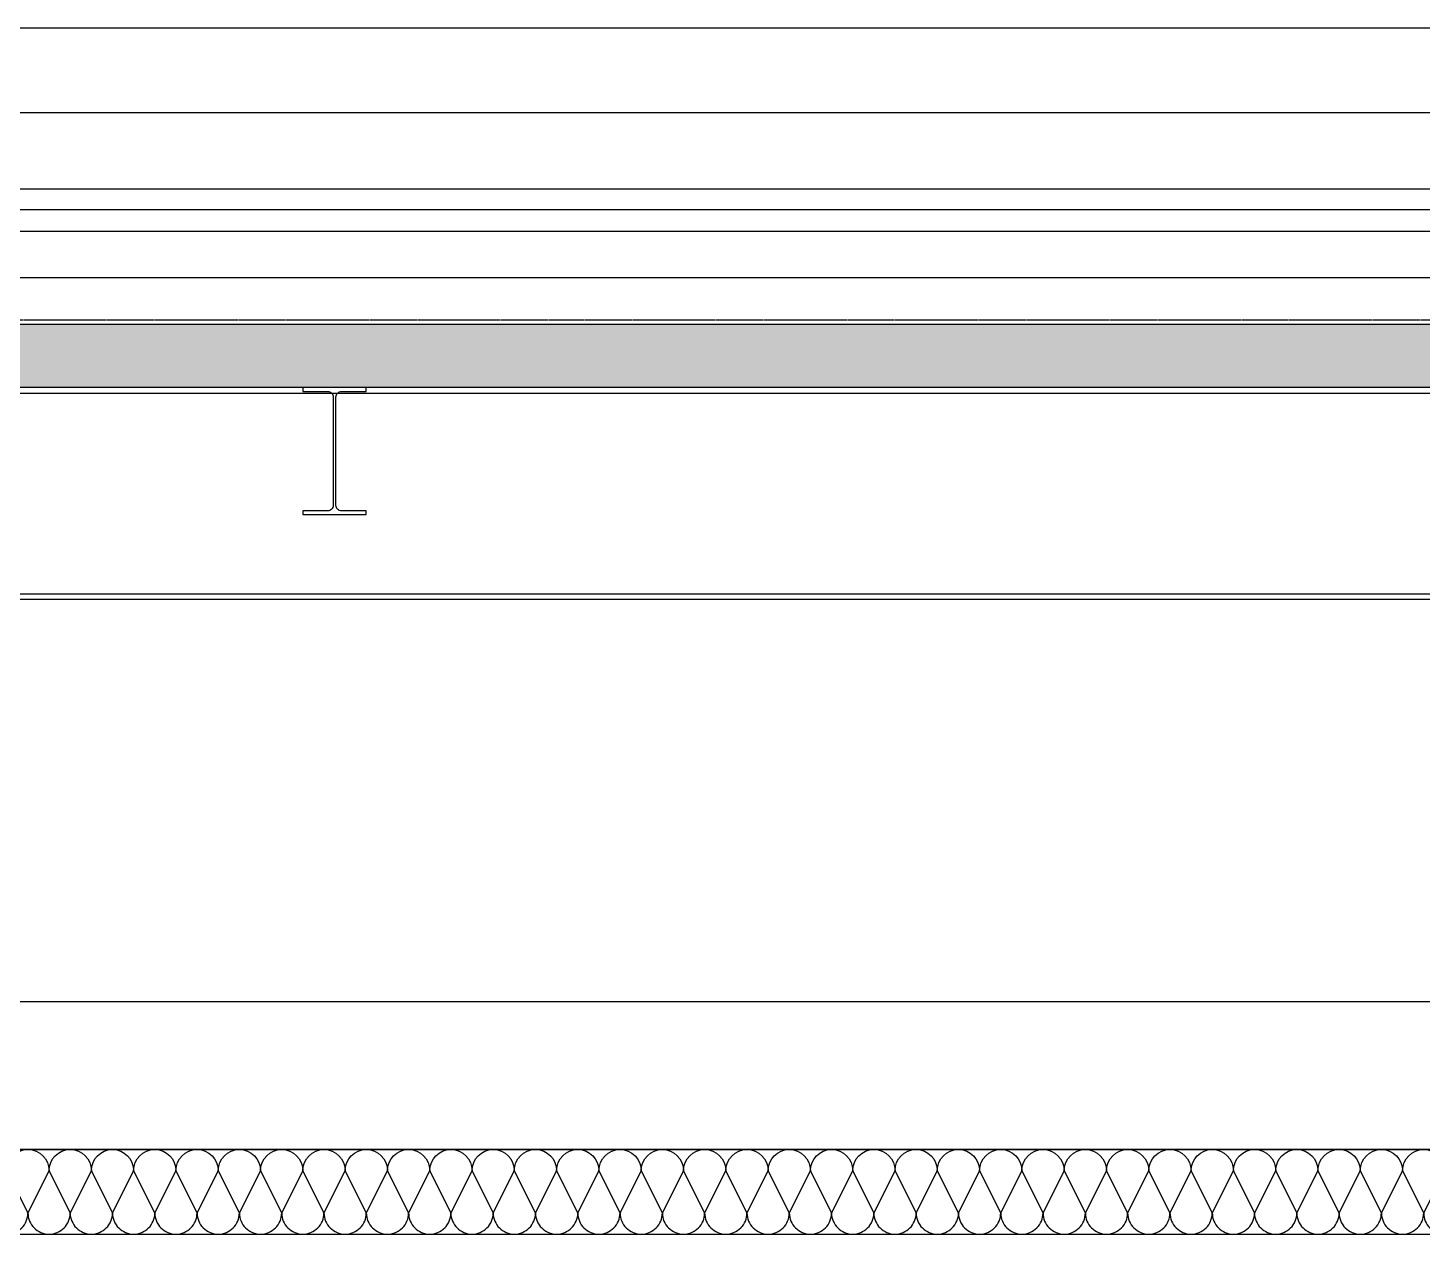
# Model space of a CAD drawing. Header units: millimetres. Extents: x 922366 to 1647943, y -534868 to 518781.
# Drawn here: x 1108563 to 1111859, y 445392 to 448242 of the extents above; entities that cross this region are included whole.
import ezdxf
from ezdxf.xclip import XClip

# ---------------------------------------------------------------- set-up
doc = ezdxf.new("R2010")
doc.units = ezdxf.units.MM
doc.header["$XCLIPFRAME"] = 0
doc.linetypes.add('XR-SECTION$0$HID', pattern=[2.3, 1.5, -0.8])
for name, color, linetype in [('XR-SECTION$0$0-S-col', 4, 'Continuous'), ('XR-SECTION$0$01단열재', 55, 'Continuous'), ('XR-SECTION$0$01하지철물', 8, 'Continuous'), ('XR-SECTION$0$3', 3, 'Continuous'), ('XR-SECTION$0$6', 6, 'Continuous'), ('XR-SECTION$0$8', 8, 'Continuous'), ('XR-SECTION$0$CON', 2, 'Continuous'), ('XR-SECTION$0$HAT-254', 254, 'Continuous'), ('XR-SECTION$0$HAT-INS', 250, 'Continuous'), ('XR-SECTION$0$S-STEEL', 2, 'Continuous'), ('XR-SECTION$0$SEC-5', 6, 'Continuous'), ('XR-SECTION$0$STEEL', 4, 'Continuous'), ('XR-SECTION$0$WALL-D2', 4, 'Continuous'), ('XR-SECTION$0$X-ER', 15, 'XR-SECTION$0$ER-X')]:
    doc.layers.add(name, color=color, linetype=linetype)
doc.styles.add('XR-SECTION$0$Standard', font='malgun.ttf')
doc.linetypes.add('XR-SECTION$0$ER-X', pattern='A,10,-0.8,["X",XR-SECTION$0$Standard,S=0.6,R=0,X=-0.15,Y=-0.3],-0.8', length=11.6)
doc.linetypes.add('XR-SECTION$0$INSUL150', pattern='A,0.00254,-2.54,[134,ltypeshp.shx,S=18.75,R=0,X=-2.54,Y=0],-69.92,[134,ltypeshp.shx,S=18.75,R=180,X=2.54,Y=0],-2.54', length=75.00254)

# ---------------------------------------------------------------- blocks, each defined once
blk = doc.blocks.new('*U250')
at = {"layer": 'XR-SECTION$0$STEEL', "color": 252}
blk.add_lwpolyline([(-16.25, -9, -0.4142136), (-3.25, -22), (-3.25, -278, -0.4142136), (-16.25, -291), (-75, -291), (-75, -300), (75, -300), (75, -291), (16.25, -291, -0.4142136), (3.25, -278), (3.25, -22, -0.4142136), (16.25, -9), (75, -9), (75, 0), (-75, 0), (-75, -9)], format="xyb", close=True, dxfattribs=at)
blk = doc.blocks.new('*U262')
at = {"layer": 'XR-SECTION$0$HAT-INS', "color": 252}
for points in [[(8, 0, 0.414214), (8.25, 0.25), (8, 0.75, -1), (8.5, 0.75), (8.25, 0.25, 0.414214), (8.5, 0)], [(8.5, 0, 0.414214), (8.75, 0.25), (8.5, 0.75, -1), (9, 0.75), (8.75, 0.25, 0.414214), (9, 0)], [(9, 0, 0.414214), (9.25, 0.25), (9, 0.75, -1), (9.5, 0.75), (9.25, 0.25, 0.414214), (9.5, 0)], [(9.5, 0, 0.414214), (9.75, 0.25), (9.5, 0.75, -1), (10, 0.75), (9.75, 0.25, 0.414214), (10, 0)], [(10, 0, 0.414214), (10.25, 0.25), (10, 0.75, -1), (10.5, 0.75), (10.25, 0.25, 0.414214), (10.5, 0)], [(10.5, 0, 0.414214), (10.75, 0.25), (10.5, 0.75, -1), (11, 0.75), (10.75, 0.25, 0.414214), (11, 0)], [(11, 0, 0.414214), (11.25, 0.25), (11, 0.75, -1), (11.5, 0.75), (11.25, 0.25, 0.414214), (11.5, 0)], [(11.5, 0, 0.414214), (11.75, 0.25), (11.5, 0.75, -1), (12, 0.75), (11.75, 0.25, 0.414214), (12, 0)], [(12, 0, 0.414214), (12.25, 0.25), (12, 0.75, -1), (12.5, 0.75), (12.25, 0.25, 0.414214), (12.5, 0)], [(12.5, 0, 0.414214), (12.75, 0.25), (12.5, 0.75, -1), (13, 0.75), (12.75, 0.25, 0.414214), (13, 0)], [(13, 0, 0.414214), (13.25, 0.25), (13, 0.75, -1), (13.5, 0.75), (13.25, 0.25, 0.414214), (13.5, 0)], [(13.5, 0, 0.414214), (13.75, 0.25), (13.5, 0.75, -1), (14, 0.75), (13.75, 0.25, 0.414214), (14, 0)], [(14, 0, 0.414214), (14.25, 0.25), (14, 0.75, -1), (14.5, 0.75), (14.25, 0.25, 0.414214), (14.5, 0)], [(14.5, 0, 0.414214), (14.75, 0.25), (14.5, 0.75, -1), (15, 0.75), (14.75, 0.25, 0.414214), (15, 0)], [(15, 0, 0.414214), (15.25, 0.25), (15, 0.75, -1), (15.5, 0.75), (15.25, 0.25, 0.414214), (15.5, 0)], [(15.5, 0, 0.414214), (15.75, 0.25), (15.5, 0.75, -1), (16, 0.75), (15.75, 0.25, 0.414214), (16, 0)], [(16, 0, 0.414214), (16.25, 0.25), (16, 0.75, -1), (16.5, 0.75), (16.25, 0.25, 0.414214), (16.5, 0)], [(16.5, 0, 0.414214), (16.75, 0.25), (16.5, 0.75, -1), (17, 0.75), (16.75, 0.25, 0.414214), (17, 0)], [(17, 0, 0.414214), (17.25, 0.25), (17, 0.75, -1), (17.5, 0.75), (17.25, 0.25, 0.414214), (17.5, 0)], [(17.5, 0, 0.414214), (17.75, 0.25), (17.5, 0.75, -1), (18, 0.75), (17.75, 0.25, 0.414214), (18, 0)], [(18, 0, 0.414214), (18.25, 0.25), (18, 0.75, -1), (18.5, 0.75), (18.25, 0.25, 0.414214), (18.5, 0)], [(18.5, 0, 0.414214), (18.75, 0.25), (18.5, 0.75, -1), (19, 0.75), (18.75, 0.25, 0.414214), (19, 0)], [(19, 0, 0.414214), (19.25, 0.25), (19, 0.75, -1), (19.5, 0.75), (19.25, 0.25, 0.414214), (19.5, 0)], [(19.5, 0, 0.414214), (19.75, 0.25), (19.5, 0.75, -1), (20, 0.75), (19.75, 0.25, 0.414214), (20, 0)], [(20, 0, 0.414214), (20.25, 0.25), (20, 0.75, -1), (20.5, 0.75), (20.25, 0.25, 0.414214), (20.5, 0)], [(20.5, 0, 0.414214), (20.75, 0.25), (20.5, 0.75, -1), (21, 0.75), (20.75, 0.25, 0.414214), (21, 0)], [(21, 0, 0.414214), (21.25, 0.25), (21, 0.75, -1), (21.5, 0.75), (21.25, 0.25, 0.414214), (21.5, 0)], [(21.5, 0, 0.414214), (21.75, 0.25), (21.5, 0.75, -1), (22, 0.75), (21.75, 0.25, 0.414214), (22, 0)], [(22, 0, 0.414214), (22.25, 0.25), (22, 0.75, -1), (22.5, 0.75), (22.25, 0.25, 0.414214), (22.5, 0)], [(22.5, 0, 0.414214), (22.75, 0.25), (22.5, 0.75, -1), (23, 0.75), (22.75, 0.25, 0.414214), (23, 0)], [(23, 0, 0.414214), (23.25, 0.25), (23, 0.75, -1), (23.5, 0.75), (23.25, 0.25, 0.414214), (23.5, 0)], [(23.5, 0, 0.414214), (23.75, 0.25), (23.5, 0.75, -1), (24, 0.75), (23.75, 0.25, 0.414214), (24, 0)], [(24, 0, 0.414214), (24.25, 0.25), (24, 0.75, -1), (24.5, 0.75), (24.25, 0.25, 0.414214), (24.5, 0)], [(24.5, 0, 0.414214), (24.75, 0.25), (24.5, 0.75, -1), (25, 0.75), (24.75, 0.25, 0.414214), (25, 0)]]:
    blk.add_lwpolyline(points, format="xyb", dxfattribs=at)
blk = doc.blocks.new('XR-SECTION')
at = {"layer": 'XR-SECTION$0$HAT-254'}
h = blk.add_hatch(color=8, dxfattribs=at)
h.dxf.hatch_style = 1
h.paths.add_polyline_path([(222550, 86561.6), (222400, 86561.6), (222400, 86041.6), (209500, 86041.6), (209500, 86561.6), (209350, 86561.6), (209350, 86041.6), (209250, 86041.6), (209250, 85891.6), (222650, 85891.6), (222650, 86041.6), (222550, 86041.6)])
at = {"layer": 'XR-SECTION$0$0-S-col', "color": 8}
blk.add_lwpolyline([(210325, 84441.6), (221525, 84441.6), (221525, 84091.6), (210325, 84091.6)], close=True, dxfattribs=at)
at = {"layer": 'XR-SECTION$0$01단열재', "color": 8, "linetype": 'XR-SECTION$0$INSUL150', "ltscale": 0.014}
blk.add_line((209510, 86151.6), (222400, 86151.6), dxfattribs=at)
at = {"layer": 'XR-SECTION$0$01하지철물', "color": 8}
for p, q in [((209625, 85878.6), (222275, 85878.6)), ((209625, 85404.6), (222275, 85404.6)), ((209625, 85391.6), (222275, 85391.6))]:
    blk.add_line(p, q, dxfattribs=at)
at = {"layer": 'XR-SECTION$0$3', "color": 8}
blk.add_line((210060, 86361.6), (221840, 86361.6), dxfattribs=at)
at = {"layer": 'XR-SECTION$0$6', "color": 8, "linetype": 'XR-SECTION$0$HID'}
blk.add_line((209540, 86051.6), (222400, 86051.6), dxfattribs=at)
at = {"layer": 'XR-SECTION$0$8', "color": 8}
for p, q in [((208985, 86741.6), (222915, 86741.6)), ((209595, 86541.6), (222350, 86541.6))]:
    blk.add_line(p, q, dxfattribs=at)
at = {"layer": 'XR-SECTION$0$CON', "color": 8}
for points in [[(209500, 86561.6), (209500, 86041.6), (222400, 86041.6)], [(222650, 85891.6), (209250, 85891.6)]]:
    blk.add_lwpolyline(points, dxfattribs=at)
at = {"layer": 'XR-SECTION$0$SEC-5', "color": 8}
blk.add_line((209510, 86261.6), (222400, 86261.6), dxfattribs=at)
at = {"layer": 'XR-SECTION$0$WALL-D2', "color": 8}
for p, q in [((210325, 84091.6), (221525, 84091.6)), ((210525, 83891.6), (221325, 83891.6))]:
    blk.add_line(p, q, dxfattribs=at)
at = {"layer": 'XR-SECTION$0$X-ER', "color": 8, "ltscale": 0.5}
blk.add_lwpolyline([(221854.645, 86311.6), (210045.355, 86311.6)], dxfattribs=at)
at = {"layer": 'XR-SECTION$0$01단열재', "color": 8, "linetype": 'XR-SECTION$0$INSUL150', "ltscale": 0.014, "xscale": 200, "yscale": 200, "zscale": 200}
blk.add_blockref('*U262', (210325, 83891.6), dxfattribs=at)
at = {"layer": 'XR-SECTION$0$S-STEEL', "color": 8}
blk.add_blockref('*U250', (212700, 85891.6), dxfattribs=at)

msp = doc.modelspace()

# ---------------------------------------------------------------- block references
at = {"color": 8}
ref = msp.add_blockref('XR-SECTION', (896587.7, 361500.6), dxfattribs=at)
XClip(ref).set_block_clipping_path([(196275.1863630491, 60324.3691893766), (356196.6508700596, 92929.3341539405)])

doc.saveas('drawing.dxf')
